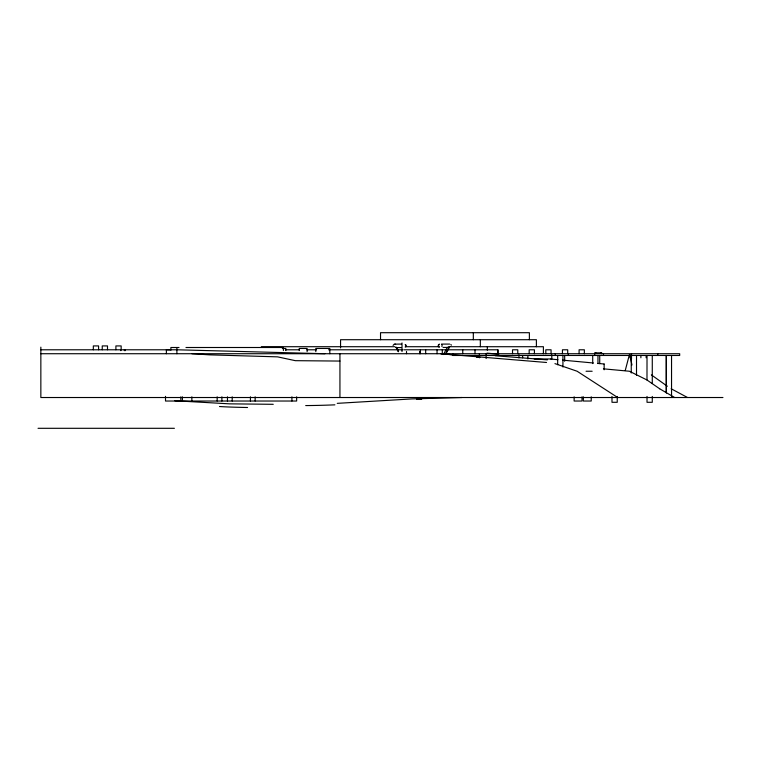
<?xml version="1.0" encoding="UTF-8"?>
<svg xmlns="http://www.w3.org/2000/svg" width="761" height="761" viewBox="0 0 761 761"><rect width="100%" height="100%" fill="white"/><g stroke="black" fill="none" stroke-linecap="round" stroke-linejoin="round"><path stroke-width="1.14" d="M445.784 354.093L449.703 346.664M625.228 370.569L629.347 354.845M445.432 354.141L449.342 346.616M393.057 345.389L394.293 344.143L401.342 344.086M443.463 354.55L447.363 347.206M420.614 399.106L420.338 399.268A1.075 0.647 3.4 0 1 419.72 399.316C419.035 398.602 418.769 398.393 419.463 399.297A1.075 0.647 3.1 0 0 420.139 399.316L420.728 398.735M449.332 346.797L448.6 346.826M337.247 403.349L412.062 398.916L461.994 397.518M273.247 404.31L229.508 403.844L174.821 400.752M441.485 344.086L449.618 344.086M261.318 346.712L395.035 346.712M405.689 346.712L438.869 346.712M449.475 346.712L543.402 346.712L543.402 353.722M443.054 347.416L447.449 347.416M179.006 347.501L170.883 347.501L170.883 349.784M185.969 347.501L283.377 347.501L283.377 350.574M395.691 347.587L401.342 347.587M282.35 348.462L285.851 348.462L285.851 350.564M40.847 349.784L176.894 349.784L324.928 353.722M285.48 349.784L299.168 349.784M306.854 349.784L316.576 349.784M328.552 349.784L402.502 349.784M403.768 349.784L497.998 349.784L497.998 353.722M594.722 353.37L596.472 353.37M601.704 353.37L600.829 352.847M40.847 353.722L679.687 353.722L679.687 355.473L452.814 355.473L452.814 353.722M476.538 357.223L480.02 357.223M534.203 358.973L551.801 358.973L551.801 354.769M339.939 361.066L295.335 360.676L277.556 356.852L209.817 354.864L191.896 353.722M586.056 371.244L592.153 371.244M722.95 397.518L40.847 397.518L40.847 347.149M38.05 428.3L174.393 428.3M171.13 349.841L166.383 349.784L166.383 353.722M495.126 355.729L547.406 359.867M440.552 353.722L546.531 362.483M486.983 353.123L498.807 354.226M550.831 359.049L557.927 359.706M562.531 360.134L593.399 362.997M597.946 363.425L604.044 363.986M441.732 353.836L453.537 354.93M603.425 368.828L629.423 371.244L647.031 380.005M394.959 344.086L395.606 344.324M554.94 363.625L577.123 371.244L617.685 397.518M420.709 399.154L421.67 399.268L421.29 398.678M420.376 399.106L421.394 399.297L421.156 398.735M671.145 388.757L687.516 397.518M659.616 388.757L674.636 397.518M667.359 386.255L651.368 374.888M659.654 388.757L646.983 380.005L647.021 355.473M450.883 344.419L451.34 345.209M396.272 347.273L398.117 351.553M396.681 347.33L398.545 351.706M630.165 355.301L630.707 356.842M631.953 365.023L629.87 354.854L630.232 358.25M671.544 355.473L671.544 397.518M657.789 353.722L657.789 355.473M652.282 355.473L652.282 383.573M652.282 396.452L652.282 402.303L647.021 402.303L647.021 396.452M646.146 355.473L646.146 357.784M640.895 355.473L640.886 357.784M636.51 355.473L636.51 375.325M631.516 353.722L631.516 358.973M631.259 355.473L631.25 372.995M617.238 396.452L617.238 402.303L611.987 402.303L611.987 396.452M604.148 363.996L604.148 369.779M603.483 353.722L603.483 355.473M601.704 353.722L601.704 352.847L594.722 352.847L594.722 354.493M599.725 355.473L599.716 363.653M597.965 355.473L597.965 363.568M595.597 352.847L595.597 353.37M592.714 355.473L592.714 363.568M591.221 396.823L591.221 401.028L583.335 401.028L583.335 396.823M584.353 353.722L584.353 349.784L579.092 349.784L579.092 353.722M582.022 396.823L582.022 401.028L574.136 401.028L574.136 396.823M568.448 353.722L568.448 355.473M567.706 353.722L567.706 349.784L562.455 349.784L562.455 353.722M564.681 355.473L564.681 361.313M562.931 355.473L562.931 367.04M557.67 355.473L557.67 364.728M555.302 353.722L555.302 355.473M551.069 353.722L551.069 349.784L545.808 349.784L545.808 353.722M536.391 346.712L536.391 339.71L340.557 339.71L340.557 347.882M534.422 353.722L534.422 349.784L529.171 349.784L529.171 353.722M529.38 339.71L529.38 332.7L380.529 332.7L380.529 339.71M527.896 355.473L527.896 358.945M522.636 355.473L522.636 357.784M518.954 354.769L518.954 357.927M517.784 353.722L517.784 349.784L512.524 349.784L512.524 353.722M497.78 349.784L497.78 353.722M487.335 346.712L487.335 350.222M486.108 353.722L486.108 358.555M480.334 339.71L480.334 346.712M479.401 353.722L479.401 357.813M475.007 349.784L475.007 353.722M473.323 332.7L473.323 339.71M462.745 349.784L462.745 353.722M442.303 349.784L442.303 353.722M437.052 349.784L437.052 353.722M425.665 349.784L425.665 353.722M420.405 349.784L420.405 353.722M419.653 351.449L419.653 353.722M406.507 351.449L406.507 353.722M402.008 342.935L402.008 351.563M339.939 353.722L339.939 397.518M329.817 353.722L329.817 348.462L315.805 348.462L315.805 351.62M307.13 351.62L307.13 348.462L299.254 348.462L299.254 350.564M296.647 396.823L296.647 401.028L165.508 401.028L165.508 396.348M291.92 396.823L291.92 401.028M255.144 396.823L255.144 401.028M250.426 396.823L250.426 401.028M232.191 396.823L232.191 401.028M227.463 396.823L227.463 401.028M221.889 396.823L221.889 401.028M217.161 396.823L217.161 401.028M191.858 396.823L191.858 401.028M182.412 396.823L182.412 401.028M180.842 396.823L180.842 401.028M176.894 347.501L176.894 353.722M125.213 349.784L125.213 350.659M124.328 349.784L124.328 350.659M121.151 349.784L121.151 345.922L115.9 345.922L115.9 349.784M120.828 349.784L120.828 350.659M107.501 349.784L107.501 345.922L102.24 345.922L102.24 349.784M98.588 349.784L98.588 345.922L93.327 345.922L93.327 349.784M405.175 344.6A1.75 1.741 -90 0 1 405.175 347.073M405.927 344.961A1.75 1.731 -90 0 1 405.927 346.712M438.745 346.902A1.75 1.731 -90 0 1 438.745 344.419M441.865 344.781A1.75 1.741 -90 0 1 441.865 346.54M439.506 347.178A1.75 1.741 -90 0 1 439.145 346.902M438.688 346.112A1.75 1.741 -90 0 1 438.688 345.209M439.145 344.419A1.75 1.741 -90 0 1 439.506 344.143M247.544 407.506A200.476 7.02 -1.6 0 1 219.472 406.517M334.897 404.833A196.205 36.576 -6.7 0 1 305.713 405.565M416.857 399.002L417.095 399.316A1.075 0.533 -23.3 0 0 417.656 399.297L418.16 398.517A1.075 0.533 -23.3 0 0 417.599 398.536L416.857 399.002M417.133 398.945L417.275 399.297A1.075 0.533 -23.2 0 0 417.808 399.316L418.474 398.536A1.075 0.533 -23.2 0 0 417.941 398.517L417.133 398.945M666.294 392.847L666.294 355.473L666.294 392.847"/></g></svg>
